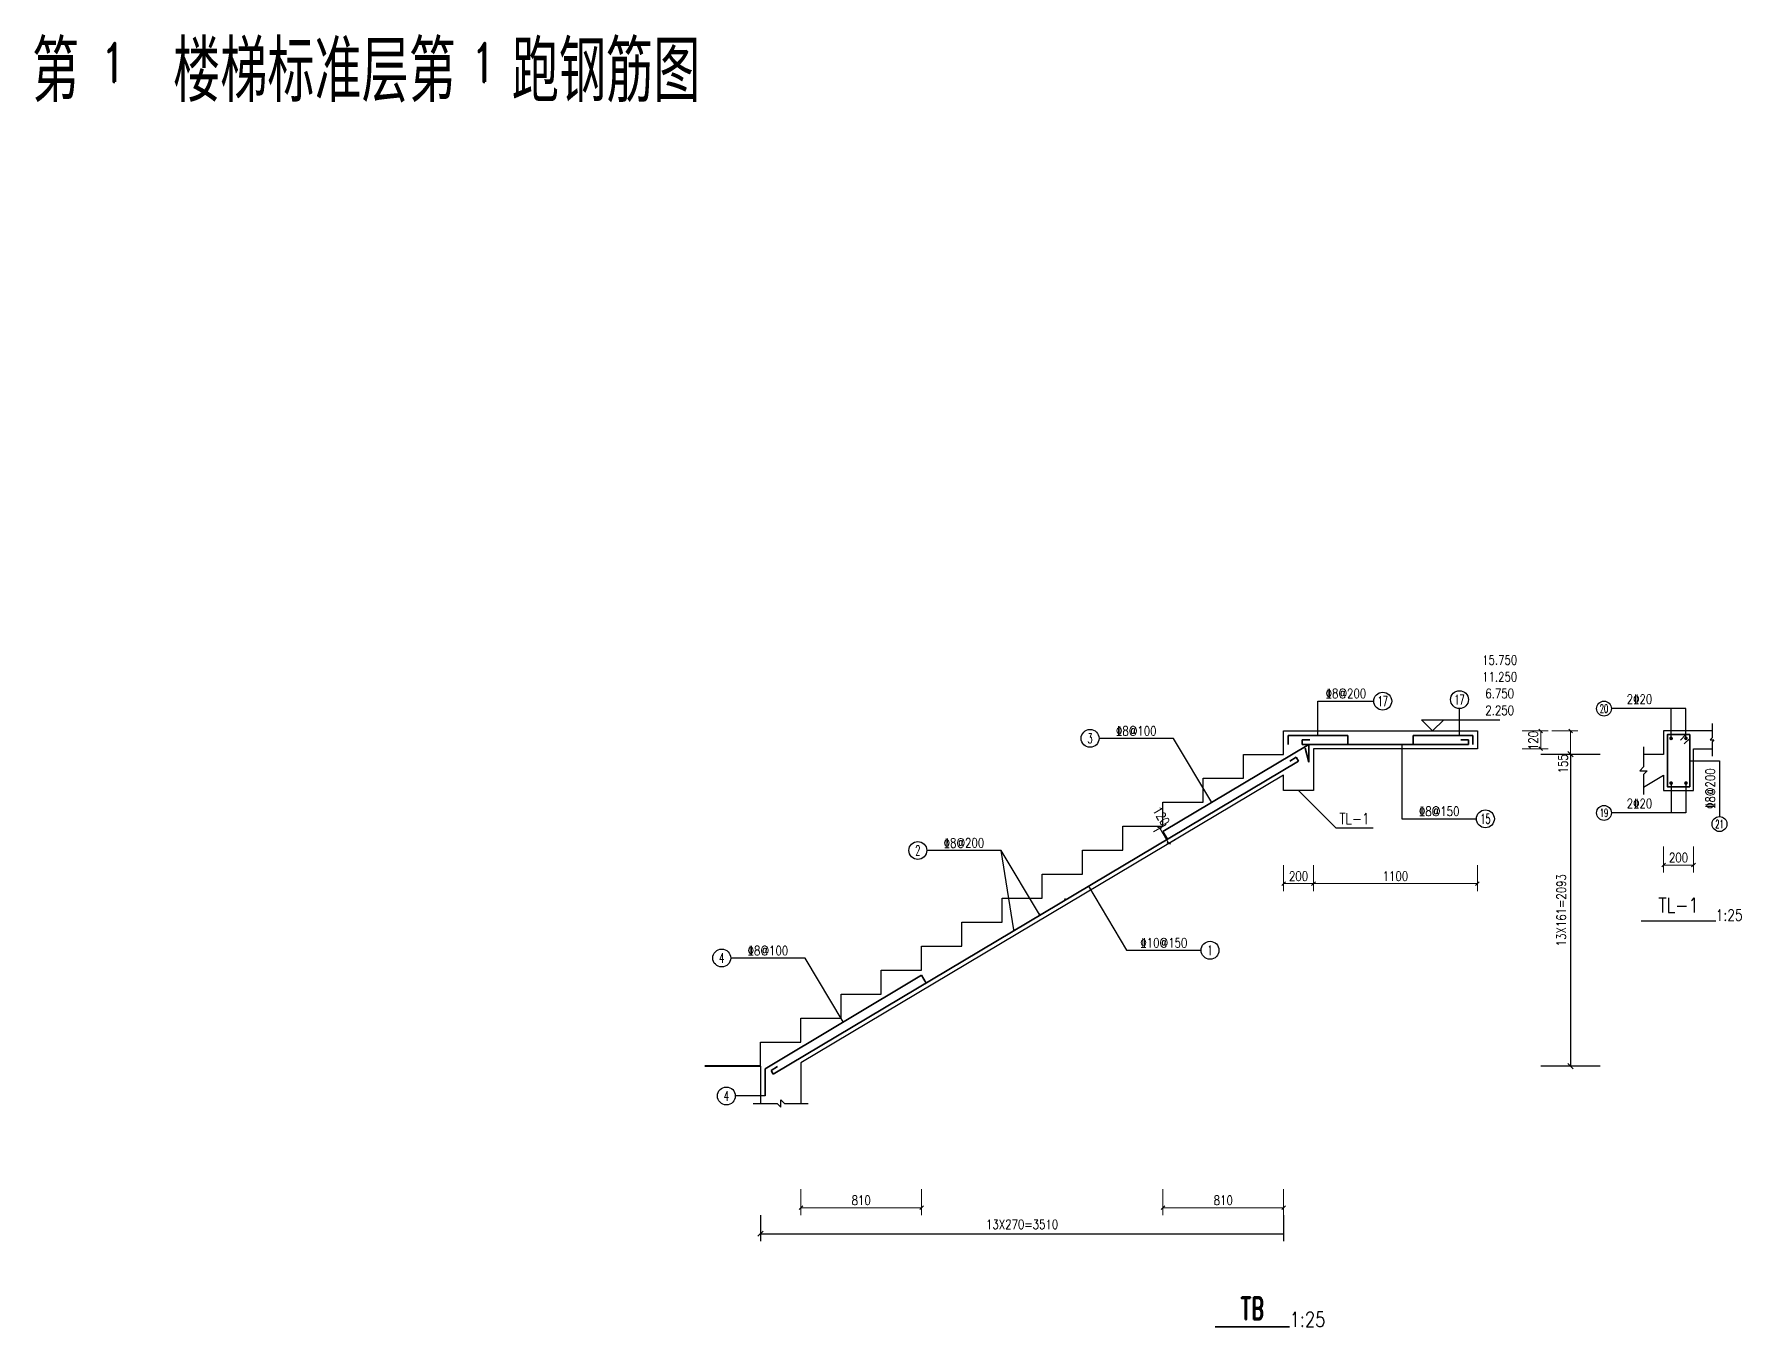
# Model space of a CAD drawing. Header units: millimetres. Extents: x -14156 to 29928, y -5971 to 19239.
# Drawn here: x -14156 to -2696, y 1014 to 9691 of the extents above; entities that cross this region are included whole.
import ezdxf
from ezdxf.enums import TextEntityAlignment as Align

# ---------------------------------------------------------------- set-up
doc = ezdxf.new("R2010")
doc.units = ezdxf.units.MM
doc.linetypes.add('线型3', pattern=[500, 150, -100, 150, -100])
for name, color, linetype, lineweight in [('中文说明', 9, 'Continuous', 60), ('名称', 9, 'Continuous', 25), ('尺寸线', 9, 'Continuous', 9), ('层82', 2, 'Continuous', 25), ('楼梯', 6, '线型3', 25), ('楼梯板', 4, 'Continuous', 25), ('注释符号', 7, 'Continuous', 25), ('钢筋', 1, 'Continuous', 35), ('钢筋标注', 9, 'Continuous', 25)]:
    doc.layers.add(name, color=color, linetype=linetype, lineweight=lineweight)
doc.styles.add('hztxt', font='romand_pkpm', dxfattribs={"bigfont": 'hztxt'})

msp = doc.modelspace()

# ---------------------------------------------------------------- linework, layer by layer
at = {"layer": '中文说明', "lineweight": 25}
msp.add_lwpolyline([(-9331, 2514), (-9171, 2514), (-9146, 2489), (-9146, 2539), (-9121, 2514), (-8961, 2514)], dxfattribs=at)
msp.add_lwpolyline([(-9331, 2514), (-9171, 2514), (-9146, 2489), (-9146, 2539), (-9121, 2514), (-8961, 2514)], dxfattribs=at)
msp.add_lwpolyline([(-9331, 2514), (-9171, 2514), (-9146, 2489), (-9146, 2539), (-9121, 2514), (-8961, 2514)], dxfattribs=at)
at = {"layer": '名称'}
for p, q in [((-5671, 4614), (-5421, 4364)), ((-5421, 4364), (-5171, 4364))]:
    msp.add_line(p, q, dxfattribs=at)
at = {"layer": '尺寸线', "color": 7, "lineweight": 25}
for p, q in [((-4771, 5014), (-4846, 5089)), ((-4846, 5089), (-4696, 5089)), ((-4846, 5089), (-4321, 5089)), ((-4696, 5089), (-4771, 5014))]:
    msp.add_line(p, q, dxfattribs=at)
at = {"layer": '尺寸线'}
for p, q in [((-4171, 5014), (-3996, 5014)), ((-4046, 5014), (-4046, 4894)), ((-3971, 5014), (-3796, 5014)), ((-3846, 5014), (-3846, 4857)), ((-4171, 4894), (-3996, 4894)), ((-3971, 4857), (-3796, 4857)), ((-6645, 4336), (-6560, 4387)), ((-6602, 4362), (-6541, 4259)), ((-6584, 4233), (-6498, 4284)), ((-3221, 4239), (-3221, 4064)), ((-3021, 4239), (-3021, 4064)), ((-5771, 4114), (-5771, 3939)), ((-5571, 4114), (-5571, 3939)), ((-5571, 4114), (-5571, 3939)), ((-4471, 4114), (-4471, 3939)), ((-3021, 4114), (-3221, 4114)), ((-5571, 3989), (-5771, 3989)), ((-4471, 3989), (-5571, 3989)), ((-9011, 1939), (-9011, 1764)), ((-8201, 1939), (-8201, 1764)), ((-6581, 1939), (-6581, 1764)), ((-5771, 1939), (-5771, 1764)), ((-8201, 1814), (-9011, 1814)), ((-5771, 1814), (-6581, 1814))]:
    msp.add_line(p, q, dxfattribs=at)
at = {"layer": '尺寸线', "lineweight": 25}
for p, q in [((-4058, 5027), (-4033, 5002)), ((-3858, 5027), (-3833, 5002)), ((-4058, 4907), (-4033, 4882)), ((-3646, 4857), (-4046, 4857)), ((-3828, 4840), (-3864, 4875)), ((-3858, 4870), (-3833, 4845)), ((-3846, 4857), (-3846, 2764)), ((-6590, 4359), (-6615, 4365)), ((-6529, 4255), (-6553, 4262)), ((-3233, 4102), (-3208, 4127)), ((-3033, 4102), (-3008, 4127)), ((-5783, 3977), (-5758, 4002)), ((-5583, 3977), (-5558, 4002)), ((-5583, 3977), (-5558, 4002)), ((-4483, 3977), (-4458, 4002)), ((-3646, 2764), (-4046, 2764)), ((-3828, 2747), (-3864, 2782)), ((-9281, 1764), (-9281, 1589)), ((-9023, 1802), (-8998, 1827)), ((-8213, 1802), (-8188, 1827)), ((-6593, 1802), (-6568, 1827)), ((-5783, 1802), (-5758, 1827)), ((-5771, 1764), (-5771, 1589)), ((-9263, 1657), (-9299, 1622)), ((-9281, 1639), (-5771, 1639))]:
    msp.add_line(p, q, dxfattribs=at)
at = {"layer": '层82'}
for p, q in [((-2896, 5014), (-3221, 5014)), ((-3221, 5014), (-3221, 4857)), ((-3221, 4857), (-3356, 4857))]:
    msp.add_line(p, q, dxfattribs=at)
msp.add_lwpolyline([(-3356, 4637), (-3221, 4718), (-3221, 4718), (-3221, 4614), (-3021, 4614), (-3021, 4894), (-2896, 4894)], dxfattribs=at)
at = {"layer": '楼梯', "color": 9}
for points in [[(-2896, 5064), (-2896, 4967), (-2908, 4954), (-2883, 4954), (-2896, 4942), (-2896, 4844)], [(-3356, 4907), (-3356, 4772), (-3381, 4747), (-3331, 4747), (-3356, 4722), (-3356, 4587)]]:
    msp.add_lwpolyline(points, dxfattribs=at)
at = {"layer": '楼梯板'}
for p, q in [((-5771, 4857), (-5771, 5014)), ((-5771, 5014), (-4471, 5014)), ((-4471, 5014), (-4471, 4894)), ((-6041, 4696), (-6041, 4857)), ((-6041, 4857), (-5771, 4857)), ((-4471, 4894), (-5571, 4894)), ((-5571, 4894), (-5571, 4614)), ((-4471, 4894), (-4471, 4894)), ((-4471, 4894), (-4471, 4894)), ((-4471, 4894), (-4471, 4894)), ((-5771, 4718), (-9011, 2786)), ((-5771, 4614), (-5771, 4718)), ((-5771, 4718), (-5771, 4718)), ((-6311, 4535), (-6311, 4696)), ((-6311, 4696), (-6041, 4696)), ((-5571, 4614), (-5771, 4614)), ((-6581, 4374), (-6581, 4535)), ((-6581, 4535), (-6311, 4535)), ((-6851, 4213), (-6851, 4374)), ((-6851, 4374), (-6581, 4374)), ((-7121, 4052), (-7121, 4213)), ((-7121, 4213), (-6851, 4213)), ((-7391, 3891), (-7391, 4052)), ((-7391, 4052), (-7121, 4052)), ((-7661, 3730), (-7661, 3891)), ((-7661, 3891), (-7391, 3891)), ((-7931, 3569), (-7931, 3730)), ((-7931, 3730), (-7661, 3730)), ((-8201, 3408), (-8201, 3569)), ((-8201, 3569), (-7931, 3569)), ((-8471, 3247), (-8471, 3408)), ((-8471, 3408), (-8201, 3408)), ((-8741, 3086), (-8741, 3247)), ((-8741, 3247), (-8471, 3247)), ((-9011, 2925), (-9011, 3086)), ((-9011, 3086), (-8741, 3086)), ((-9281, 2764), (-9281, 2925)), ((-9281, 2925), (-9011, 2925)), ((-9281, 2764), (-9281, 2514)), ((-9281, 2764), (-9281, 2514)), ((-9281, 2764), (-9281, 2514)), ((-9011, 2786), (-9011, 2514)), ((-9011, 2786), (-9011, 2514)), ((-9011, 2786), (-9011, 2786)), ((-9011, 2786), (-9011, 2786)), ((-9011, 2786), (-9011, 2786)), ((-9011, 2786), (-9011, 2786)), ((-9011, 2786), (-9011, 2786)), ((-9011, 2786), (-9011, 2786)), ((-9011, 2786), (-9011, 2786)), ((-9011, 2786), (-9011, 2786)), ((-9011, 2786), (-9011, 2786)), ((-9011, 2786), (-9011, 2786)), ((-9011, 2786), (-9011, 2514))]:
    msp.add_line(p, q, dxfattribs=at)
at = {"layer": '楼梯板', "color": 134, "lineweight": 40}
msp.add_line((-9281, 2764), (-9656, 2764), dxfattribs=at)
at = {"layer": '注释符号'}
msp.add_line((-3371, 3739), (-2871, 3739), dxfattribs=at)
at = {"layer": '注释符号', "lineweight": 35}
msp.add_line((-6231, 1014), (-5731, 1014), dxfattribs=at)
at = {"layer": '钢筋'}
for p, q in [((-5741, 4924), (-5741, 4984)), ((-5741, 4984), (-5341, 4984)), ((-5646, 4924), (-5646, 4954)), ((-5646, 4954), (-5596, 4954)), ((-5341, 4984), (-5341, 4924)), ((-4501, 4984), (-4901, 4984)), ((-4901, 4984), (-4901, 4924)), ((-4531, 4954), (-4581, 4954)), ((-4531, 4924), (-4531, 4954)), ((-4501, 4924), (-4501, 4984)), ((-3071, 4989), (-3108, 4952)), ((-3046, 4964), (-3083, 4927)), ((-6581, 4340), (-5601, 4924)), ((-5686, 4838), (-5729, 4812)), ((-5671, 4812), (-5686, 4838)), ((-5646, 4924), (-4531, 4924)), ((-5601, 4804), (-5626, 4899)), ((-5601, 4924), (-5601, 4804)), ((-9196, 2710), (-5671, 4812)), ((-6550, 4288), (-6581, 4340)), ((-9251, 2747), (-8201, 3374)), ((-8201, 3374), (-8170, 3322)), ((-9211, 2736), (-9168, 2762)), ((-9251, 2564), (-9251, 2747)), ((-9196, 2710), (-9211, 2736))]:
    msp.add_line(p, q, dxfattribs=at)
msp.add_lwpolyline([(-3046, 4989), (-3196, 4989), (-3196, 4639), (-3046, 4639)], close=True, dxfattribs=at)
at = {"layer": '钢筋', "linetype": 'Continuous'}
for points, const_width in [([(-3165, 4964, 1), (-3177, 4964, 1)], 12.5), ([(-3065, 4964, 1), (-3077, 4964, 1)], 12.5), ([(-3165, 4664, 1), (-3177, 4664, 1)], 12.5), ([(-3065, 4664, 1), (-3077, 4664, 1)], 12.5), ([(-7406, 3783, 1), (-7413, 3783, 1)], 6.25), ([(-7235, 3885, 1), (-7241, 3885, 1)], 6.25), ([(-7578, 3680, 1), (-7584, 3680, 1)], 6.25)]:
    msp.add_lwpolyline(points, format="xyb", close=True, dxfattribs=dict(at, const_width=const_width))
at = {"layer": '钢筋标注'}
for p, q in [((-5541, 4984), (-5541, 5214)), ((-5541, 5214), (-5166, 5214)), ((-4591, 4984), (-4591, 5164)), ((-3171, 5164), (-3571, 5164)), ((-3171, 4964), (-3171, 5164)), ((-3071, 5164), (-3171, 5164)), ((-3071, 4964), (-3071, 5164)), ((-6510, 4964), (-7010, 4964)), ((-6254, 4534), (-6510, 4964)), ((-4977, 4924), (-4977, 4424)), ((-3046, 4814), (-2846, 4814)), ((-2846, 4814), (-2846, 4439)), ((-3171, 4664), (-3171, 4464)), ((-3071, 4664), (-3071, 4464)), ((-4977, 4424), (-4477, 4424)), ((-3171, 4464), (-3571, 4464)), ((-3071, 4464), (-3171, 4464)), ((-7666, 4212), (-8166, 4212)), ((-7409, 3783), (-7666, 4212)), ((-7581, 3680), (-7666, 4212)), ((-7081, 3972), (-6825, 3542)), ((-8982, 3490), (-9482, 3490)), ((-8726, 3061), (-8982, 3490)), ((-6825, 3542), (-6325, 3542)), ((-9251, 2564), (-9451, 2564))]:
    msp.add_line(p, q, dxfattribs=at)
for centre, radius in [((-5106, 5214), 60), ((-4591, 5224), 60), ((-3621, 5164), 50), ((-7070, 4964), 60), ((-4417, 4424), 60), ((-3621, 4464), 50), ((-2846, 4389), 50), ((-8226, 4212), 60), ((-6265, 3542), 60), ((-9542, 3490), 60), ((-9511, 2564), 60)]:
    msp.add_circle(centre, radius, dxfattribs=at)

# ---------------------------------------------------------------- texts
at = {"layer": '中文说明', "color": 7, "style": 'hztxt', "width": 0.77}
for s, height, p in [('第', 411, (-14171, 9235)), ('楼梯标准层第', 410.9, (-13224, 9235)), ('跑钢筋图', 410.9, (-10951, 9235))]:
    msp.add_text(s, height=height, dxfattribs=at).set_placement(p)
at = {"layer": '中文说明', "color": 1, "style": 'hztxt', "width": 0.72}
for s, height, p in [('1 ', 262.5, (-13705, 9370)), ('1', 262, (-11221, 9370))]:
    msp.add_text(s, height=height, dxfattribs=at).set_placement(p)
at = {"layer": '名称', "style": 'hztxt', "width": 0.8}
msp.add_text('TL-1', height=75, dxfattribs=at).set_placement((-5296, 4365), align=Align.BOTTOM_CENTER)
at = {"layer": '尺寸线', "color": 7, "style": 'hztxt', "width": 0.8}
for s, p in [('15.750', (-4321, 5440)), ('11.250', (-4321, 5327)), ('6.750', (-4321, 5215)), ('2.250', (-4321, 5102))]:
    msp.add_text(s, height=62.5, dxfattribs=at).set_placement(p, align=Align.BOTTOM_CENTER)
at = {"layer": '尺寸线', "style": 'hztxt', "width": 0.8}
for s, rotation, p in [('120', 90, (-4046, 5014)), ('155', 90, (-3846, 4857)), ('120', -59.1926, (-6602, 4362))]:
    msp.add_text(s, height=62.5, rotation=rotation, dxfattribs=at).set_placement(p, align=Align.BOTTOM_RIGHT)
for s, p in [('200', (-3121, 4164)), ('200', (-5671, 4039)), ('1100', (-5021, 4039)), ('810', (-8606, 1864)), ('810', (-6176, 1864))]:
    msp.add_text(s, height=62.5, dxfattribs=at).set_placement(p, align=Align.MIDDLE_CENTER)
msp.add_text('13X161=2093', height=62.5, rotation=90, dxfattribs=at).set_placement((-3858, 3811), align=Align.BOTTOM_CENTER)
msp.add_text('13X270=3510', height=62.5, dxfattribs=at).set_placement((-7526, 1652), align=Align.BOTTOM_CENTER)
at = {"layer": '注释符号', "style": 'hztxt', "width": 0.8}
msp.add_text('TL-1', height=100, dxfattribs=at).set_placement((-3121, 3765), align=Align.BOTTOM_CENTER)
for height, p in [(75, (-2871, 3740)), (100, (-5731, 1015))]:
    msp.add_text('1:25 ', height=height, dxfattribs=at).set_placement(p)
at = {"layer": '注释符号', "style": 'hztxt', "width": 0.666667}
msp.add_text('TB', height=150, dxfattribs=at).set_placement((-5981, 1139), align=Align.MIDDLE_CENTER)
at = {"layer": '钢筋标注', "style": 'hztxt', "width": 0.8}
for s, p in [('%%1328@200', (-5353, 5215)), ('2%%13220', (-3383, 5177)), ('%%1328@100', (-6760, 4964)), ('%%1328@150', (-4727, 4425)), ('2%%13220', (-3383, 4477)), ('%%1328@100', (-9232, 3490)), ('%%13210@150', (-6575, 3542))]:
    msp.add_text(s, height=62.5, dxfattribs=at).set_placement(p, align=Align.BOTTOM_CENTER)
at = {"layer": '钢筋标注', "style": 'hztxt', "width": 0.6}
for s, height, p in [('17', 66, (-5106, 5214)), ('17', 66, (-4591, 5224)), ('20', 55, (-3621, 5164)), ('3', 66, (-7070, 4964)), ('19', 55, (-3621, 4464)), ('15', 66, (-4417, 4424)), ('21', 55, (-2846, 4389)), ('2', 66, (-8226, 4212)), ('1', 66, (-6265, 3542)), ('4', 66, (-9542, 3490)), ('4', 66, (-9511, 2564))]:
    msp.add_text(s, height=height, dxfattribs=at).set_placement(p, align=Align.MIDDLE_CENTER)
at = {"layer": '钢筋标注', "style": 'hztxt', "width": 0.8}
for rotation, p in [(90, (-2858, 4627)), (0.5377, (-7916, 4212))]:
    msp.add_text('%%1328@200', height=62.5, rotation=rotation, dxfattribs=at).set_placement(p, align=Align.BOTTOM_CENTER)

doc.saveas('drawing.dxf')
